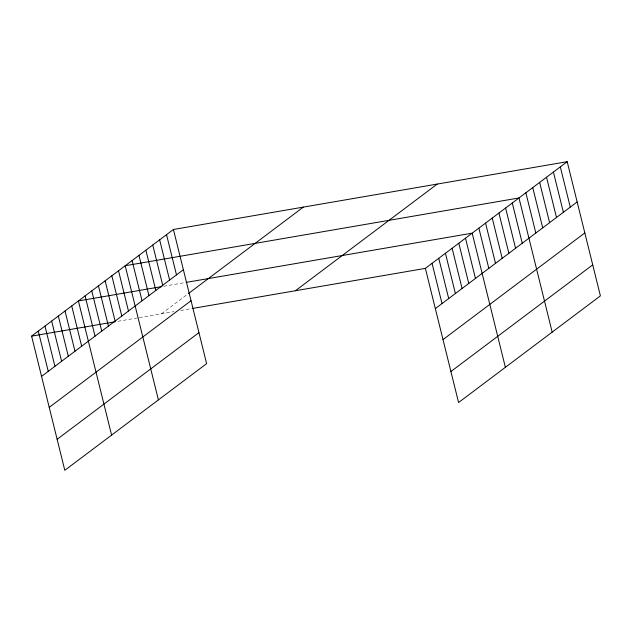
<?xml version="1.0" encoding="UTF-8"?>
<svg xmlns="http://www.w3.org/2000/svg" width="632" height="632" viewBox="0 0 632 632"><rect width="100%" height="100%" fill="white"/><g stroke="black" fill="none" stroke-linecap="round" stroke-linejoin="round"><path stroke-width="0.47" stroke-dasharray="3.16 2.37" d="M161.547 313.78L187.546 294.22M163.799 286.249L185.144 282.575M117.923 321.285L138.345 317.77M139.269 317.612L173.982 311.639M180.673 310.486L191.196 308.677"/><path stroke-width="0.95" d="M173.421 229.479L206.625 363.629L64.804 470.303L31.6 336.145L173.421 229.479L567.196 161.697L600.4 295.855L458.579 402.521L425.376 268.371L567.196 161.697M41.554 376.38L183.383 269.714M188.289 293.667L303.368 207.106M49.225 407.371L191.046 300.706M57.133 439.303L198.954 332.637M295.428 290.736L437.257 184.062M435.337 308.606L577.158 201.94M443.008 339.597L584.829 232.932M450.908 371.529L592.729 264.863M161.942 286.565L78.4 300.943L111.603 435.1M186.069 282.409L472.183 233.168L505.379 367.326M31.6 336.145L115.135 321.767M192.152 308.511L425.376 268.371M560.315 166.88L570.269 207.114M553.427 172.062L563.381 212.297M546.538 177.244L556.492 217.479M539.649 182.427L549.603 222.662M532.76 187.609L542.714 227.844M525.871 192.784L535.825 233.026M552.178 332.124L518.983 197.966L125.199 265.74L158.403 399.898M512.291 202.998L522.253 243.233M505.608 208.023L515.57 248.265M498.924 213.055L508.879 253.29M492.241 218.08L502.195 258.322M485.55 223.112L495.512 263.347M478.866 228.144L488.82 268.379M465.492 238.201L475.454 278.435M458.808 243.225L468.762 283.46M452.125 248.258L462.079 288.492M445.434 253.282L455.396 293.517M438.75 258.314L448.704 298.549M432.067 263.339L442.021 303.581M166.532 234.654L176.494 274.896M159.643 239.836L169.605 280.071M152.754 245.018L162.716 285.253M145.866 250.201L155.828 290.436M138.977 255.383L148.939 295.618M132.088 260.566L142.05 300.8M118.516 270.773L128.478 311.007M111.832 275.797L121.786 316.04M105.141 280.829L115.103 321.064M98.458 285.862L108.42 326.096M91.774 290.886L101.728 331.121M85.091 295.918L95.045 336.153M71.716 305.975L81.67 346.21M65.033 310.999L74.987 351.242M58.341 316.032L68.303 356.266M51.658 321.056L61.612 361.299M44.975 326.088L54.929 366.323M38.283 331.121L48.245 371.355"/></g></svg>
